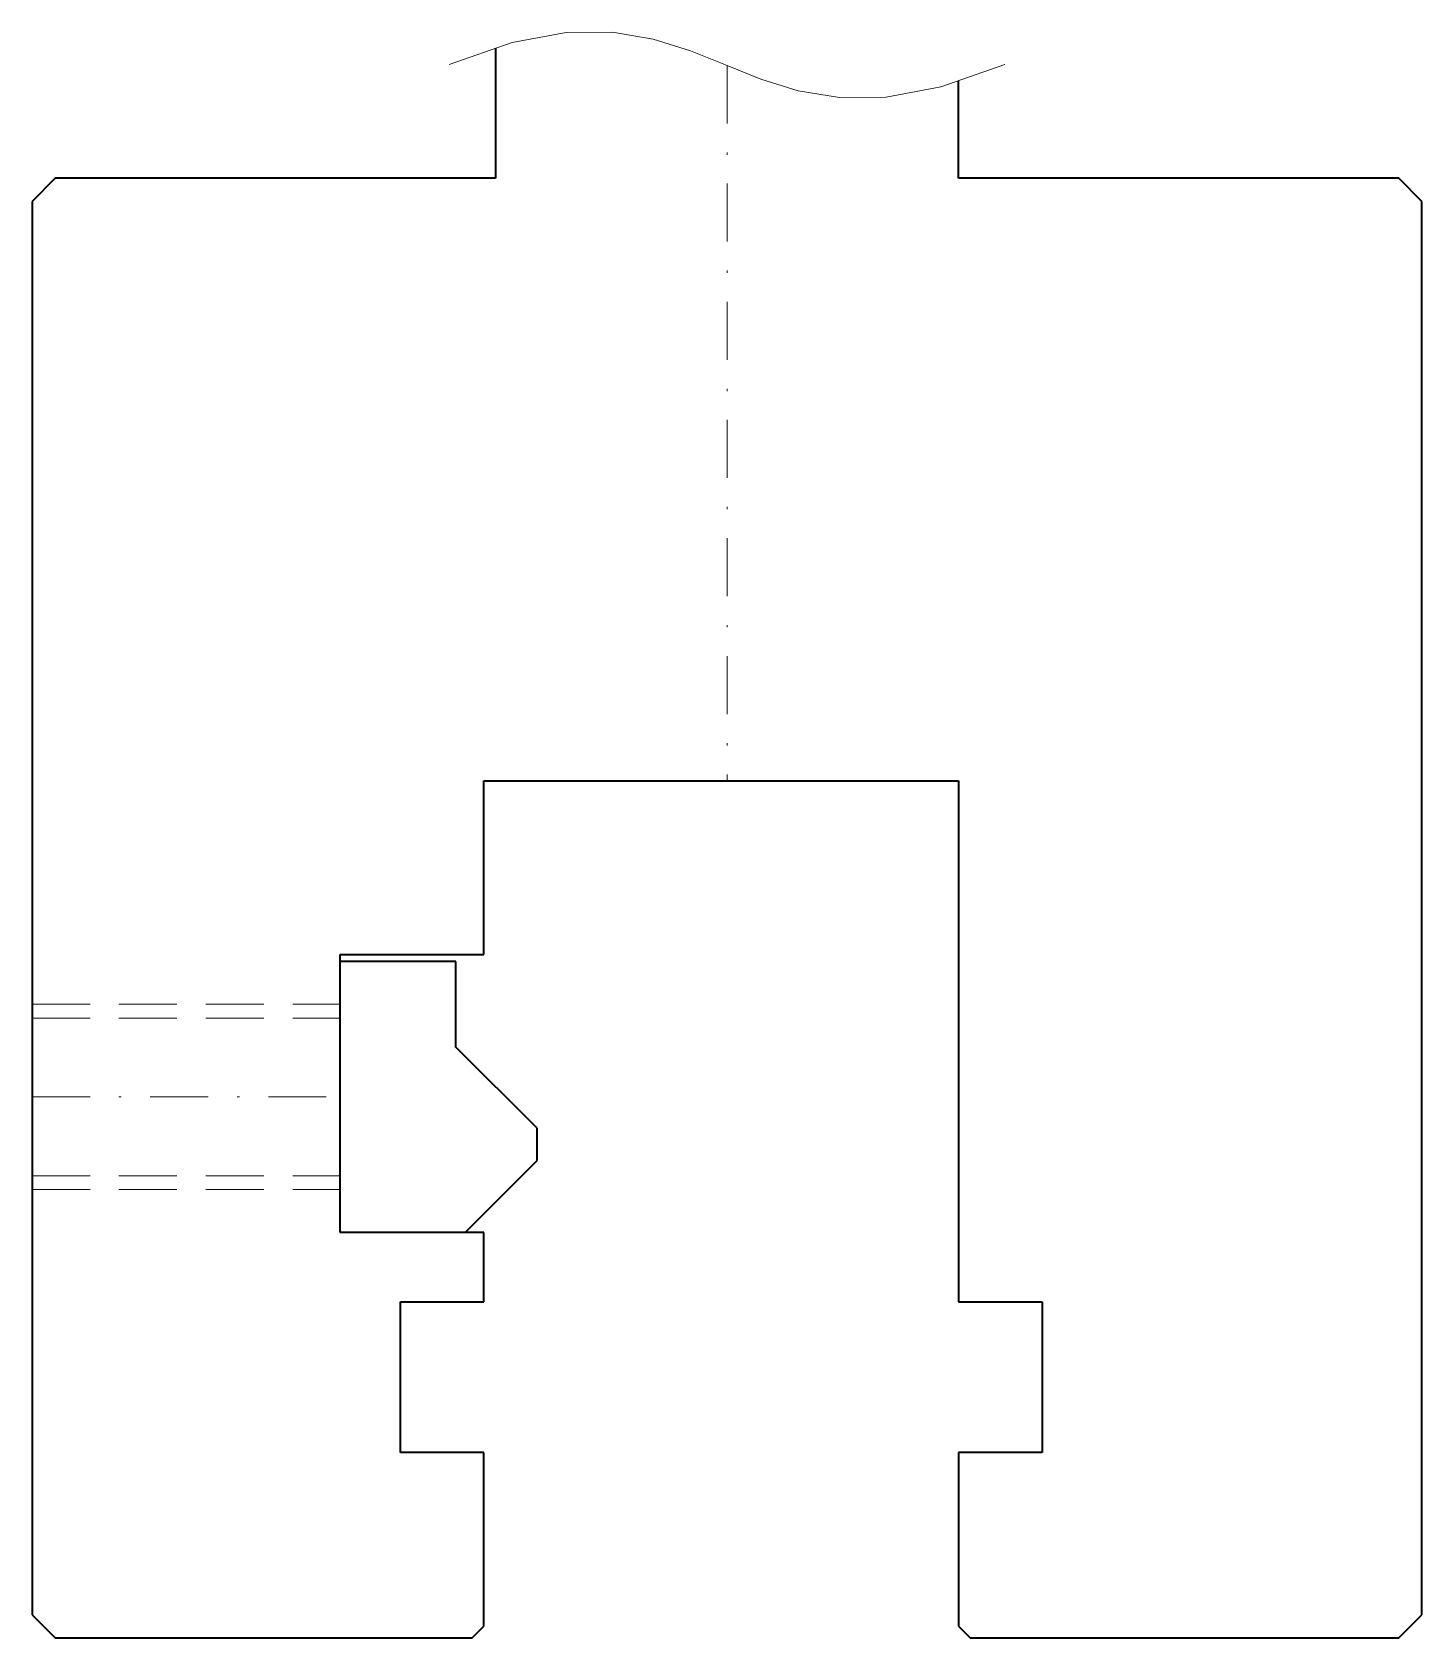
# Model space of a CAD drawing. Header units: millimetres. Extents: x -30 to 30, y -37 to 32.3.
import ezdxf

# ---------------------------------------------------------------- set-up
doc = ezdxf.new("R2010")
doc.units = ezdxf.units.MM
doc.header["$LTSCALE"] = 5
for name, pattern in [('AUSGEZOGEN', [0]), ('DASHDOT', [1, 0.5, -0.25, 0, -0.25]), ('DASHED', [0.75, 0.5, -0.25])]:
    doc.linetypes.add(name, pattern=pattern)
doc.layers.add('2', color=7, linetype='Continuous')

msp = doc.modelspace()

# ---------------------------------------------------------------- linework, layer by layer
at = {"layer": '2', "color": 7, "linetype": 'AUSGEZOGEN', "lineweight": 35}
for p, q in [((-10, 31.61), (-10, 26)), ((10, 26), (10, 30.213)), ((-29, 26), (-30, 25)), ((-10, 26), (-29, 26)), ((29, 26), (10, 26)), ((30, 25), (29, 26)), ((-30, 25), (-30, -36)), ((30, -36), (30, 25)), ((-10.5, -7.5), (-10.5, 0)), ((-10.5, 0), (10, 0)), ((10, 0), (10, -22.5)), ((-16.7, -19.5), (-16.7, -7.5)), ((-16.7, -7.5), (-10.5, -7.5)), ((-11.7, -7.8), (-16.7, -7.8)), ((-11.7, -11.5), (-11.7, -7.8)), ((-8.2, -15), (-11.7, -11.5)), ((-8.2, -16.4), (-8.2, -15)), ((-11.3, -19.5), (-8.2, -16.4)), ((-10.5, -19.5), (-16.7, -19.5)), ((-10.5, -22.5), (-10.5, -19.5)), ((-14.1, -29), (-14.1, -22.5)), ((-14.1, -22.5), (-10.5, -22.5)), ((10, -22.5), (13.6, -22.5)), ((13.6, -22.5), (13.6, -29)), ((-10.5, -29), (-14.1, -29)), ((-10.5, -36.5), (-10.5, -29)), ((10, -29), (10, -36.5)), ((13.6, -29), (10, -29)), ((-30, -36), (-29, -37)), ((29, -37), (30, -36)), ((-11, -37), (-10.5, -36.5)), ((10, -36.5), (10.5, -37)), ((-29, -37), (-11, -37)), ((10.5, -37), (29, -37))]:
    msp.add_line(p, q, dxfattribs=at)
at = {"layer": '2', "color": 7, "linetype": 'DASHDOT', "lineweight": 18}
for p, q in [((0, 30.869), (0, 0)), ((-30, -13.65), (-16.7, -13.65))]:
    msp.add_line(p, q, dxfattribs=at)
at = {"layer": '2', "color": 7, "linetype": 'DASHED', "lineweight": 18}
for p, q in [((-30, -9.65), (-16.7, -9.65)), ((-30, -10.25), (-16.7, -10.25)), ((-30, -17.05), (-16.7, -17.05)), ((-30, -17.65), (-16.7, -17.65))]:
    msp.add_line(p, q, dxfattribs=at)
at = {"layer": '2', "color": 18, "linetype": 'AUSGEZOGEN', "lineweight": 18, "true_color": 0x000000}
msp.add_lwpolyline([(-12, 30.911), (-9.269, 31.865), (-6.943, 32.296), (-4.941, 32.31), (-3.181, 32.011), (-1.581, 31.504), (-0.059, 30.893), (1.466, 30.283), (3.076, 29.778), (4.853, 29.484), (6.878, 29.505), (9.233, 29.946), (12, 30.911)], dxfattribs=at)

doc.saveas('drawing.dxf')
